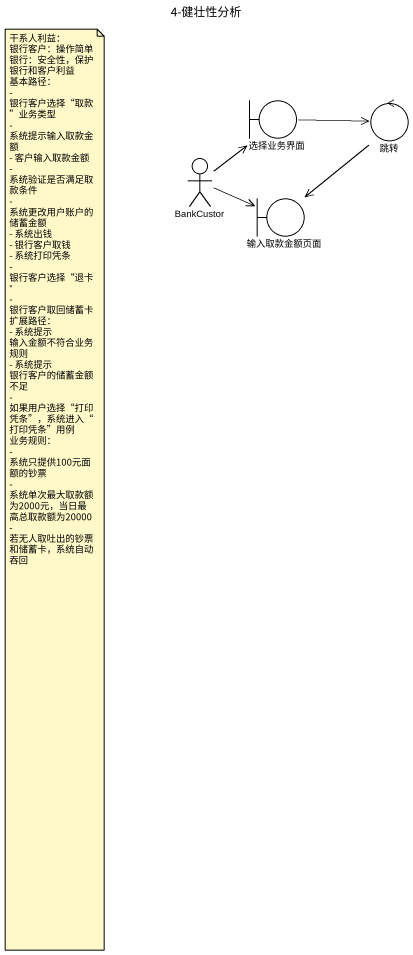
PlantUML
@startuml
title 4-健壮性分析
boundary 选择业务界面
control 跳转
actor BankCustor
boundary 输入取款金额页面
选择业务界面 -right-> 跳转
跳转 --> 输入取款金额页面
BankCustor -up-> 选择业务界面
BankCustor -right-> 输入取款金额页面
note as N1
  干系人利益：
  银行客户：操作简单
  银行：安全性，保护银行和客户利益
  基本路径：
  - 银行客户选择“取款”业务类型
  - 系统提示输入取款金额
  - 客户输入取款金额
  - 系统验证是否满足取款条件
  - 系统更改用户账户的储蓄金额
  - 系统出钱
  - 银行客户取钱
  - 系统打印凭条
  - 银行客户选择“退卡”
  - 银行客户取回储蓄卡
  扩展路径：
  - 系统提示 输入金额不符合业务规则
  - 系统提示 银行客户的储蓄金额不足
  - 如果用户选择“打印凭条”，系统进入“打印凭条”用例
  业务规则：
  - 系统只提供100元面额的钞票
  - 系统单次最大取款额为2000元，当日最高总取款额为20000
  - 若无人取吐出的钞票和储蓄卡，系统自动吞回
end note
@enduml
